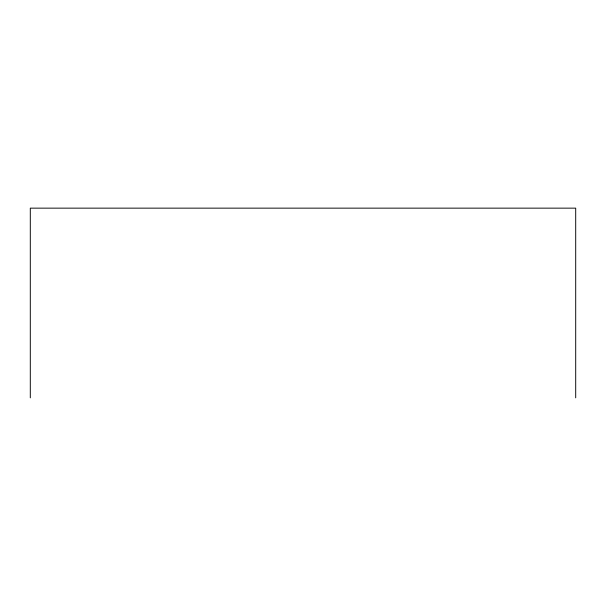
<?xml version="1.0" encoding="UTF-8"?>
<svg xmlns="http://www.w3.org/2000/svg" width="606" height="606" viewBox="0 0 606 606"><rect width="100%" height="100%" fill="white"/><g stroke="black" fill="none" stroke-linecap="round" stroke-linejoin="round"><path stroke-width="0.91" d="M575.7 397.854L575.7 208.146L30.3 208.146L30.3 397.854"/></g></svg>
